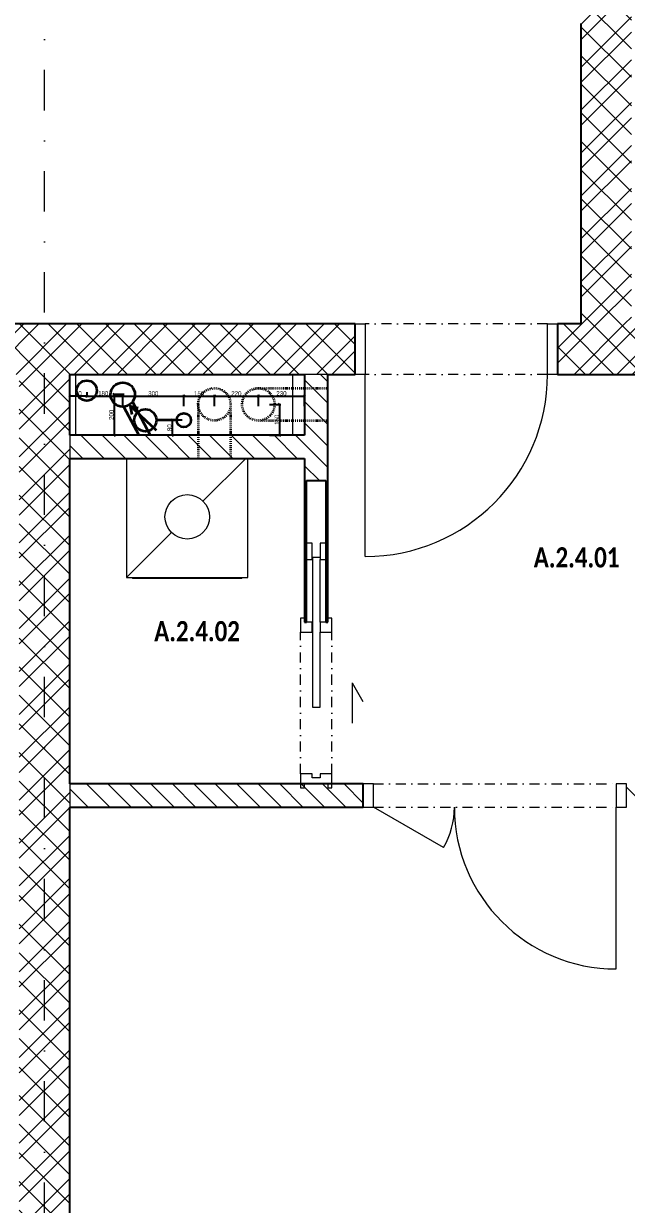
# Model space of a CAD drawing. Header units: millimetres. Extents: x -3417 to 49379, y -3604 to 14792.
# Drawn here: x 16096 to 19075, y 2621 to 8460 of the extents above; entities that cross this region are included whole.
import ezdxf

# ---------------------------------------------------------------- set-up
doc = ezdxf.new("R2010")
doc.units = ezdxf.units.MM
for name, pattern in [('HA_DashDot_10mm-S3mm', [500, 200, -150, 0, -150]), ('UDL_2NP_A$0$HA_DashDot_10mm-S3mm', [500, 200, -150, 0, -150]), ('UDL_2NP_A$0$HA_DashDot_2_2mm-S0_6mm', [110, 50, -30, 0, -30])]:
    doc.linetypes.add(name, pattern=pattern)
for name, color, linetype, lineweight in [('_kanalizace', 34, 'Continuous', 35), ('_vodovod', 5, 'Continuous', 35), ('_VZT', 3, 'Continuous', 35), ('ABMV_det-koty 10', 140, 'Continuous', 5), ('UDL_2NP_A$0$A-AREA-____-IDEN', 252, 'Continuous', 9), ('UDL_2NP_A$0$A-DOOR-____-MCUT', 252, 'UDL_2NP_A$0$HA_DashDot_2_2mm-S0_6mm', 9), ('UDL_2NP_A$0$A-DOOR-____-OTLN', 252, 'Continuous', 9), ('UDL_2NP_A$0$A-DOOR-FRAM-MCUT', 252, 'Continuous', 9), ('UDL_2NP_A$0$A-FLOR-____-OTLN', 252, 'Continuous', 9), ('UDL_2NP_A$0$A-GENM-____-OTLN', 252, 'Continuous', 9), ('UDL_2NP_A$0$A-WALL-____-MCUT', 252, 'Continuous', 9), ('UDL_2NP_A$0$A-WALL-____-PATT', 252, 'Continuous', 25), ('UDL_2NP_A$0$E-ELEC-FIXT-OTLN', 252, 'Continuous', 9), ('UDL_2NP_A$0$I-WALL-____-MCUT', 252, 'Continuous', 25), ('UDL_2NP_A$0$S-GRID-____-OTLN', 252, 'Continuous', 5)]:
    doc.layers.add(name, color=color, linetype=linetype, lineweight=lineweight)
doc.styles.add('ar-na-light10', font='ARIALN.TTF', dxfattribs={"height": 22})
doc.styles.add('UDL_2NP_A$0$Calibri_B', font='calibrib.ttf', dxfattribs={"width": 0.8, "height": 100})
doc.dimstyles.new('Copy of _MP_10', dxfattribs={"dimscale": 50, "dimtxt": 22, "dimasz": 0.2, "dimexe": 0.12, "dimexo": 0.15, "dimgap": 0.04165, "dimtad": 1, "dimdec": 0, "dimrnd": 0.5, "dimzin": 3, "dimdsep": 46, "dimtxsty": 'ar-na-light10', "dimblk": 'OBLIQUE', "dimcen": 0.12, "dimadec": 0, "dimazin": 2, "dimtfac": 0.75, "dimtdec": 0, "dimtix": 1, "dimtmove": 2, "dimatfit": 2, "dimldrblk": 'OBLIQUE', "dimfxl": 1, "dimfxlon": 1, "dimtolj": 1, "dimtzin": 0, "dimarcsym": 0})
pattern_1 = [(45, (0, 0), (-106.066, 106.066), []), (45, (75, 0), (-106.066, 106.066), []), (315, (0, 0), (70.71068, 70.71068), [])]
pattern_2 = [(135, (0, 0), (-53.033, -53.033), [])]

# ---------------------------------------------------------------- blocks, each defined once
blk = doc.blocks.new('UDL_2NP_A$0$HA_DR_Single_Swing_Solid - In_900x2100-1680200-UDL_2NP-A')
at = {"layer": 'UDL_2NP_A$0$A-DOOR-____-MCUT'}
for p, q in [((-450, 125), (450, 125)), ((-450, -125), (450, -125))]:
    blk.add_line(p, q, dxfattribs=at)
at = {"layer": 'UDL_2NP_A$0$A-DOOR-____-OTLN', "lineweight": 5}
blk.add_line((450, 1025), (450, 125), dxfattribs=at)
blk.add_arc((450, 125), 900, 90, 180, dxfattribs=at)
at = {"layer": 'UDL_2NP_A$0$A-DOOR-FRAM-MCUT'}
for p, q in [((-500, -125), (-500, 125)), ((-500, 125), (-450, 125)), ((-450, 125), (-450, -125)), ((450, 125), (500, 125)), ((450, -125), (450, 125)), ((500, 125), (500, -125)), ((-450, -125), (-500, -125)), ((500, -125), (450, -125))]:
    blk.add_line(p, q, dxfattribs=at)
blk = doc.blocks.new('UDL_2NP_A$0$HA_DR_Single_SlidingToPocket_Solid - In_700x2100-1679426-UDL_2NP-A')
at = {"layer": 'UDL_2NP_A$0$A-DOOR-____-MCUT'}
for p, q in [((-350, 77.5), (350, 77.5)), ((-350, -77.5), (350, -77.5))]:
    blk.add_line(p, q, dxfattribs=at)
at = {"layer": 'UDL_2NP_A$0$A-DOOR-____-MCUT', "linetype": 'Continuous', "lineweight": 5}
for p, q in [((720, 18.6), (-20, 18.6)), ((-20, 18.6), (-20, -20)), ((720, -20), (720, 18.6)), ((-20, -20), (350, -20)), ((400, -20), (710, -20)), ((100, -177.5), (-100, -177.5)), ((100, -177.5), (7.6, -230.8))]:
    blk.add_line(p, q, dxfattribs=at)
at = {"layer": 'UDL_2NP_A$0$A-DOOR-FRAM-MCUT'}
for p, q in [((-350, 77.5), (-420, 77.5)), ((-420, 77.5), (-420, 57.5)), ((-350, 20), (-350, 77.5)), ((420, 77.5), (350, 77.5)), ((350, 77.5), (350, 20)), ((420, 57.5), (420, 77.5)), ((-420, 57.5), (-400, 57.5)), ((-400, 57.5), (-400, -57.5)), ((-370, -20), (-370, 20)), ((-370, 20), (-350, 20)), ((350, 20), (400, 20)), ((400, 20), (400, 57.5)), ((400, 57.5), (420, 57.5)), ((790, 47.5), (710, 47.5)), ((710, 47.5), (710, 20)), ((710, 20), (790, 20)), ((790, 20), (790, 47.5)), ((-400, -57.5), (-420, -57.5)), ((-420, -57.5), (-420, -77.5)), ((-350, -20), (-370, -20)), ((-350, -77.5), (-350, -20)), ((400, -20), (350, -20)), ((350, -20), (350, -77.5)), ((400, -57.5), (400, -20)), ((420, -57.5), (400, -57.5)), ((420, -77.5), (420, -57.5)), ((710, -20), (710, -47.5)), ((790, -20), (710, -20)), ((710, -47.5), (790, -47.5)), ((790, -47.5), (790, -20)), ((-420, -77.5), (-350, -77.5)), ((350, -77.5), (420, -77.5))]:
    blk.add_line(p, q, dxfattribs=at)
blk = doc.blocks.new('UDL_2NP_A$0$HA_DR_Double_Swing_Solid - In_1200x2100_800-1680328-UDL_2NP-A')
at = {"layer": 'UDL_2NP_A$0$A-DOOR-____-MCUT'}
for p, q in [((-600, 57.5), (600, 57.5)), ((-600, -57.5), (600, -57.5))]:
    blk.add_line(p, q, dxfattribs=at)
at = {"layer": 'UDL_2NP_A$0$A-DOOR-____-OTLN', "lineweight": 5}
for p, q in [((-253.6, -257.5), (-600, -57.5)), ((600, -857.5), (600, -57.5))]:
    blk.add_line(p, q, dxfattribs=at)
for centre, radius, start, end in [((-600, -57.5), 400, 330, 0), ((600, -57.5), 800, 180, 270)]:
    blk.add_arc(centre, radius, start, end, dxfattribs=at)
at = {"layer": 'UDL_2NP_A$0$A-DOOR-FRAM-MCUT'}
for p, q in [((-600, 57.5), (-650, 57.5)), ((-650, 57.5), (-650, -57.5)), ((-600, -57.5), (-600, 57.5)), ((650, 57.5), (600, 57.5)), ((600, 57.5), (600, -57.5)), ((650, -57.5), (650, 57.5)), ((-650, -57.5), (-600, -57.5)), ((600, -57.5), (650, -57.5))]:
    blk.add_line(p, q, dxfattribs=at)
blk = doc.blocks.new('UDL_2NP_A$0$HA_GM_Shaft_Rectangle - Default-1544357-UDL_2NP-A')
at = {"layer": 'UDL_2NP_A$0$A-GENM-____-OTLN'}
for p, q in [((0, -300), (0, 0)), ((0, 0), (1070, 0)), ((1070, 0), (1070, -300)), ((1070, -300), (0, -300))]:
    blk.add_line(p, q, dxfattribs=at)
blk = doc.blocks.new('UDL_2NP_A$0$R_bathroom_washing_machine - 600x600x900-V9-UDL_2NP-A')
at = {"layer": 'UDL_2NP_A$0$E-ELEC-FIXT-OTLN'}
for p, q in [((77.5, 585.7), (77.5, -3.4)), ((455.3, 374.4), (666.6, 585.7)), ((677.5, -3.4), (677.5, 585.7)), ((77.5, -3.4), (299.7, 218.9)), ((77.5, -3.4), (677.5, -3.4)), ((107.5, -3.4), (107.5, -8.4)), ((647.5, -8.4), (107.5, -8.4)), ((647.5, -8.4), (647.5, -3.4))]:
    blk.add_line(p, q, dxfattribs=at)
blk.add_circle((377.5, 296.6), 110, dxfattribs=at)
blk = doc.blocks.new('UDL_2NP_A')
at = {"layer": 'UDL_2NP_A$0$A-WALL-____-PATT', "lineweight": 5}
h = blk.add_hatch(dxfattribs=at)
h.set_pattern_fill('FP_3', color=256, style=0, pattern_type=2)
h.set_pattern_definition(pattern_1)
h.paths.add_polyline_path([(19100, 6975), (19100, 11550), (18850, 11550), (18850, 6975)])
h = blk.add_hatch(dxfattribs=at)
h.set_pattern_fill('FP_3', color=256, style=0, pattern_type=2)
h.set_pattern_definition(pattern_1)
h.paths.add_polyline_path([(13890, 6725), (17735, 6725), (17735, 6975), (12475, 6975), (12475, 6725), (13775, 6725)])
h.paths.add_polyline_path([(11275, 6725), (11475, 6725), (11475, 6975), (10940, 6975), (10940, 6725)])
h.paths.add_polyline_path([(21064.1, 6725), (22060, 6725), (22060, 6975), (20060, 6975), (20060, 6725), (20949.1, 6725)])
h.paths.add_polyline_path([(19160, 6725), (19160, 6975), (18735, 6975), (18735, 6725)])
h = blk.add_hatch(dxfattribs=at)
h.set_pattern_fill('FP_3', color=256, style=0, pattern_type=2)
h.set_pattern_definition(pattern_1)
h.paths.add_polyline_path([(16325, 850), (16325, 6725), (16075, 6725), (16075, 850)])
h = blk.add_hatch(dxfattribs=at)
h.set_pattern_fill('FP_1', color=256, style=0, pattern_type=2)
h.set_pattern_definition(pattern_2)
h.paths.add_polyline_path([(17600, 5500), (17600, 6725), (17485, 6725), (17485, 5500), (17495, 5500), (17495, 6200), (17590, 6200), (17590, 5500)])
h = blk.add_hatch(dxfattribs=at)
h.set_pattern_fill('FP_1', color=256, style=0, pattern_type=2)
h.set_pattern_definition(pattern_2)
h.paths.add_polyline_path([(17240.8, 6310), (17485, 6310), (17485, 6425), (16325, 6425), (16325, 6310), (16967.2, 6310)])
h = blk.add_hatch(dxfattribs=at)
h.set_pattern_fill('FP_1', color=256, style=0, pattern_type=2)
h.set_pattern_definition(pattern_2)
h.paths.add_polyline_path([(22554.8, 4585), (22584.1, 4700), (19075, 4700), (19075, 4585), (22439.7, 4585)])
h.paths.add_polyline_path([(17775, 4585), (17775, 4700), (16325, 4700), (16325, 4585)])
at = {"layer": 'UDL_2NP_A$0$A-FLOR-____-OTLN'}
blk.add_line((17425, 6725), (17425, 6425), dxfattribs=at)
at = {"layer": 'UDL_2NP_A$0$A-WALL-____-MCUT'}
for p, q in [((17600, 6725), (17485, 6725)), ((16325, 6425), (16325, 6310)), ((16325, 4700), (16325, 4585))]:
    blk.add_line(p, q, dxfattribs=at)
at = {"layer": 'UDL_2NP_A$0$I-WALL-____-MCUT'}
for p, q in [((18850, 8460), (18850, 6975)), ((17735, 6975), (12475, 6975)), ((17735, 6725), (17735, 6975)), ((18850, 6975), (18735, 6975)), ((18735, 6975), (18735, 6725)), ((16325, 6725), (17485, 6725)), ((16325, 6425), (16325, 6725)), ((17485, 6725), (17485, 6425)), ((17600, 6725), (17735, 6725)), ((17600, 5500), (17600, 6725)), ((18735, 6725), (19160, 6725)), ((17485, 6425), (16325, 6425)), ((16325, 4700), (16325, 6310)), ((16325, 6310), (17485, 6310)), ((17485, 6310), (17485, 5500)), ((17495, 5500), (17495, 6200)), ((17495, 6200), (17590, 6200)), ((17590, 6200), (17590, 5500)), ((17485, 5500), (17495, 5500)), ((17590, 5500), (17600, 5500)), ((17775, 4700), (16325, 4700)), ((17775, 4585), (17775, 4700)), ((16325, 850), (16325, 4585)), ((16325, 4585), (17775, 4585))]:
    blk.add_line(p, q, dxfattribs=at)
at = {"layer": 'UDL_2NP_A$0$S-GRID-____-OTLN', "linetype": 'UDL_2NP_A$0$HA_DashDot_10mm-S3mm', "lineweight": 9}
blk.add_line((16200, -1971.1), (16200, 13159.9), dxfattribs=at)
at = {"layer": 'UDL_2NP_A$0$A-DOOR-____-OTLN'}
for name, p, rotation in [('UDL_2NP_A$0$HA_DR_Single_Swing_Solid - In_900x2100-1680200-UDL_2NP-A', (18235, 6850), 180), ('UDL_2NP_A$0$HA_DR_Single_SlidingToPocket_Solid - In_700x2100-1679426-UDL_2NP-A', (17542.5, 5100), 90)]:
    blk.add_blockref(name, p, dxfattribs=dict(at, rotation=rotation))
blk.add_blockref('UDL_2NP_A$0$HA_DR_Double_Swing_Solid - In_1200x2100_800-1680328-UDL_2NP-A', (18425, 4642.5), dxfattribs=at)
at = {"layer": 'UDL_2NP_A$0$A-GENM-____-OTLN', "lineweight": 5}
blk.add_blockref('UDL_2NP_A$0$HA_GM_Shaft_Rectangle - Default-1544357-UDL_2NP-A', (16355, 6725), dxfattribs=at)
at = {"layer": 'UDL_2NP_A$0$E-ELEC-FIXT-OTLN'}
blk.add_blockref('UDL_2NP_A$0$R_bathroom_washing_machine - 600x600x900-V9-UDL_2NP-A', (16527.5, 5724.3), dxfattribs=at)
at = {"layer": 'UDL_2NP_A$0$A-AREA-____-IDEN', "lineweight": 5, "char_height": 100, "width": 525.907, "attachment_point": 1, "style": 'UDL_2NP_A$0$Calibri_B'}
for s, insert in [('A.2.4.01', (18617.1, 5870.5)), ('A.2.4.02', (16741.6, 5505.4))]:
    blk.add_mtext(s, dxfattribs=dict(at, insert=insert))
blk = doc.blocks.new('_Oblique')
at = {"color": 0, "linetype": 'ByBlock', "lineweight": -2}
blk.add_line((-0.5, -0.5), (0.5, 0.5), dxfattribs=at)
blk = doc.blocks.new('*D247')
at = {"layer": 'ABMV_det-koty 10', "color": 0, "lineweight": -2, "transparency": 16777216}
for p, q in [((16325, 6568.1), (16325, 6624.1)), ((16408.3, 6618.1), (16325, 6618.1)), ((16408.3, 6629.6), (16408.3, 6612.1))]:
    blk.add_line(p, q, dxfattribs=at)
at = {"layer": 'ABMV_det-koty 10', "color": 0, "lineweight": -2, "transparency": 16777216, "xscale": 10, "yscale": 10, "zscale": 10, "rotation": 180}
blk.add_blockref('_Oblique', (16325, 6618.1), dxfattribs=at)
at = {"layer": 'ABMV_det-koty 10', "color": 0, "lineweight": -2, "transparency": 16777216, "xscale": 10, "yscale": 10, "zscale": 10}
blk.add_blockref('_Oblique', (16408.3, 6618.1), dxfattribs=at)
at = {"layer": 'ABMV_det-koty 10', "color": 0, "transparency": 16777216, "insert": (16366.7, 6631.4), "char_height": 22, "width": 1289.086, "attachment_point": 5, "style": 'ar-na-light10'}
blk.add_mtext('\\A1;{\\fArial Narrow|b0|i0|c238|p34;90}', dxfattribs=at)
blk = doc.blocks.new('*D248')
at = {"layer": 'ABMV_det-koty 10', "color": 0, "lineweight": -2, "transparency": 16777216}
for p, q in [((16408.3, 6637.6), (16408.3, 6612.1)), ((16408.3, 6618.1), (16586.4, 6618.1)), ((16586.4, 6568.1), (16586.4, 6624.1))]:
    blk.add_line(p, q, dxfattribs=at)
at = {"layer": 'ABMV_det-koty 10', "color": 0, "lineweight": -2, "transparency": 16777216, "xscale": 10, "yscale": 10, "zscale": 10, "rotation": 180}
blk.add_blockref('_Oblique', (16408.3, 6618.1), dxfattribs=at)
at = {"layer": 'ABMV_det-koty 10', "color": 0, "lineweight": -2, "transparency": 16777216, "xscale": 10, "yscale": 10, "zscale": 10}
blk.add_blockref('_Oblique', (16586.4, 6618.1), dxfattribs=at)
at = {"layer": 'ABMV_det-koty 10', "color": 0, "transparency": 16777216, "insert": (16489.7, 6631.4), "char_height": 22, "attachment_point": 5, "style": 'ar-na-light10'}
blk.add_mtext('\\A1;{\\fArial Narrow|b0|i0|c238|p34;180}', dxfattribs=at)
blk = doc.blocks.new('*D249')
at = {"layer": 'ABMV_det-koty 10', "color": 0, "lineweight": -2, "transparency": 16777216}
for p, q in [((16586.4, 6567.7), (16586.4, 6623.7)), ((16586.4, 6617.7), (16888.2, 6617.7)), ((16888.2, 6567.7), (16888.2, 6623.7))]:
    blk.add_line(p, q, dxfattribs=at)
at = {"layer": 'ABMV_det-koty 10', "color": 0, "lineweight": -2, "transparency": 16777216, "xscale": 10, "yscale": 10, "zscale": 10, "rotation": 180}
blk.add_blockref('_Oblique', (16586.4, 6617.7), dxfattribs=at)
at = {"layer": 'ABMV_det-koty 10', "color": 0, "lineweight": -2, "transparency": 16777216, "xscale": 10, "yscale": 10, "zscale": 10}
blk.add_blockref('_Oblique', (16888.2, 6617.7), dxfattribs=at)
at = {"layer": 'ABMV_det-koty 10', "color": 0, "transparency": 16777216, "insert": (16737.3, 6631), "char_height": 22, "attachment_point": 5, "style": 'ar-na-light10'}
blk.add_mtext('\\A1;{\\fArial Narrow|b0|i0|c238|p34;300}', dxfattribs=at)
blk = doc.blocks.new('*D250')
at = {"layer": 'ABMV_det-koty 10', "color": 0, "lineweight": -2, "transparency": 16777216}
for p, q in [((16888.2, 6567.7), (16888.2, 6623.7)), ((16888.2, 6617.7), (17039.4, 6617.7)), ((17039.4, 6567.7), (17039.4, 6623.7))]:
    blk.add_line(p, q, dxfattribs=at)
at = {"layer": 'ABMV_det-koty 10', "color": 0, "lineweight": -2, "transparency": 16777216, "xscale": 10, "yscale": 10, "zscale": 10, "rotation": 180}
blk.add_blockref('_Oblique', (16888.2, 6617.7), dxfattribs=at)
at = {"layer": 'ABMV_det-koty 10', "color": 0, "lineweight": -2, "transparency": 16777216, "xscale": 10, "yscale": 10, "zscale": 10}
blk.add_blockref('_Oblique', (17039.4, 6617.7), dxfattribs=at)
at = {"layer": 'ABMV_det-koty 10', "color": 0, "transparency": 16777216, "insert": (16963.8, 6631), "char_height": 22, "attachment_point": 5, "style": 'ar-na-light10'}
blk.add_mtext('\\A1;{\\fArial Narrow|b0|i0|c238|p34;150}', dxfattribs=at)
blk = doc.blocks.new('*D251')
at = {"layer": 'ABMV_det-koty 10', "color": 0, "lineweight": -2, "transparency": 16777216}
for p, q in [((17039.4, 6567.7), (17039.4, 6623.7)), ((17039.4, 6617.7), (17256.3, 6617.7)), ((17256.3, 6567.7), (17256.3, 6623.7))]:
    blk.add_line(p, q, dxfattribs=at)
at = {"layer": 'ABMV_det-koty 10', "color": 0, "lineweight": -2, "transparency": 16777216, "xscale": 10, "yscale": 10, "zscale": 10, "rotation": 180}
blk.add_blockref('_Oblique', (17039.4, 6617.7), dxfattribs=at)
at = {"layer": 'ABMV_det-koty 10', "color": 0, "lineweight": -2, "transparency": 16777216, "xscale": 10, "yscale": 10, "zscale": 10}
blk.add_blockref('_Oblique', (17256.3, 6617.7), dxfattribs=at)
at = {"layer": 'ABMV_det-koty 10', "color": 0, "transparency": 16777216, "insert": (17147.8, 6631), "char_height": 22, "attachment_point": 5, "style": 'ar-na-light10'}
blk.add_mtext('\\A1;{\\fArial Narrow|b0|i0|c238|p34;220}', dxfattribs=at)
blk = doc.blocks.new('*D252')
at = {"layer": 'ABMV_det-koty 10', "color": 0, "lineweight": -2, "transparency": 16777216}
for p, q in [((17256.3, 6568.1), (17256.3, 6624.1)), ((17256.3, 6618.1), (17485, 6618.1)), ((17485, 6568.1), (17485, 6624.1))]:
    blk.add_line(p, q, dxfattribs=at)
at = {"layer": 'ABMV_det-koty 10', "color": 0, "lineweight": -2, "transparency": 16777216, "xscale": 10, "yscale": 10, "zscale": 10, "rotation": 180}
blk.add_blockref('_Oblique', (17256.3, 6618.1), dxfattribs=at)
at = {"layer": 'ABMV_det-koty 10', "color": 0, "lineweight": -2, "transparency": 16777216, "xscale": 10, "yscale": 10, "zscale": 10}
blk.add_blockref('_Oblique', (17485, 6618.1), dxfattribs=at)
at = {"layer": 'ABMV_det-koty 10', "color": 0, "transparency": 16777216, "insert": (17370.6, 6631.4), "char_height": 22, "width": 2010.164, "attachment_point": 5, "style": 'ar-na-light10'}
blk.add_mtext('\\A1;{\\fArial Narrow|b0|i0|c238|p34;230}', dxfattribs=at)
blk = doc.blocks.new('*D253')
at = {"layer": 'ABMV_det-koty 10', "color": 0, "lineweight": -2, "transparency": 16777216}
for p, q in [((16593.2, 6625.6), (16537.2, 6625.6)), ((16543.2, 6625.6), (16543.2, 6425)), ((16593.2, 6425), (16537.2, 6425))]:
    blk.add_line(p, q, dxfattribs=at)
at = {"layer": 'ABMV_det-koty 10', "color": 0, "lineweight": -2, "transparency": 16777216, "xscale": 10, "yscale": 10, "zscale": 10}
for p, rotation in [((16543.2, 6625.6), 90), ((16543.2, 6425), 270)]:
    blk.add_blockref('_Oblique', p, dxfattribs=dict(at, rotation=rotation))
at = {"layer": 'ABMV_det-koty 10', "color": 0, "transparency": 16777216, "insert": (16529.9, 6525.3), "char_height": 22, "attachment_point": 5, "rotation": 90, "style": 'ar-na-light10'}
blk.add_mtext('\\A1;{\\fArial Narrow|b0|i0|c238|p34;200}', dxfattribs=at)
blk = doc.blocks.new('*D254')
at = {"layer": 'ABMV_det-koty 10', "color": 0, "lineweight": -2, "transparency": 16777216}
for p, q in [((16880.3, 6498.6), (16824.3, 6498.6)), ((16830.3, 6498.6), (16830.3, 6425)), ((16880.3, 6425), (16824.3, 6425))]:
    blk.add_line(p, q, dxfattribs=at)
at = {"layer": 'ABMV_det-koty 10', "color": 0, "lineweight": -2, "transparency": 16777216, "xscale": 10, "yscale": 10, "zscale": 10}
for p, rotation in [((16830.3, 6498.6), 90), ((16830.3, 6425), 270)]:
    blk.add_blockref('_Oblique', p, dxfattribs=dict(at, rotation=rotation))
at = {"layer": 'ABMV_det-koty 10', "color": 0, "transparency": 16777216, "insert": (16817, 6461.8), "char_height": 22, "attachment_point": 5, "rotation": 90, "style": 'ar-na-light10'}
blk.add_mtext('\\A1;{\\fArial Narrow|b0|i0|c238|p34;80}', dxfattribs=at)
blk = doc.blocks.new('*D255')
at = {"layer": 'ABMV_det-koty 10', "color": 0, "lineweight": -2, "transparency": 16777216}
for p, q in [((17311.1, 6577.1), (17367.1, 6577.1)), ((17361.1, 6577.1), (17361.1, 6425)), ((17311.1, 6425), (17367.1, 6425))]:
    blk.add_line(p, q, dxfattribs=at)
at = {"layer": 'ABMV_det-koty 10', "color": 0, "lineweight": -2, "transparency": 16777216, "xscale": 10, "yscale": 10, "zscale": 10}
for p, rotation in [((17361.1, 6577.1), 90), ((17361.1, 6425), 270)]:
    blk.add_blockref('_Oblique', p, dxfattribs=dict(at, rotation=rotation))
at = {"layer": 'ABMV_det-koty 10', "color": 0, "transparency": 16777216, "insert": (17347.8, 6501.1), "char_height": 22, "attachment_point": 5, "rotation": 90, "style": 'ar-na-light10'}
blk.add_mtext('\\A1;{\\fArial Narrow|b0|i0|c238|p34;150}', dxfattribs=at)

msp = doc.modelspace()

# ---------------------------------------------------------------- block references
at = {"layer": 'ABMV_det-koty 10'}
msp.add_blockref('UDL_2NP_A', (0, 0), dxfattribs=at)

# ---------------------------------------------------------------- next in the draw order: linework, layer by layer
at = {"layer": '_kanalizace'}
for points in [[(16590, 6565.9), (16665.1, 6425)], [(16634.1, 6589.3), (16721.8, 6425)]]:
    msp.add_lwpolyline(points, dxfattribs=at)
msp.add_circle((16586.4, 6625.6), 60, dxfattribs=at)
at = {"layer": '_vodovod'}
for points in [[(16753, 6447.4), (16624.6, 6567.5)], [(16633.3, 6526.9), (16624.6, 6567.5), (16663, 6559.8)], [(16853.2, 6498.6), (16853.2, 6498.6), (16753.2, 6498.6)]]:
    msp.add_lwpolyline(points, dxfattribs=at)
for centre, radius in [((16698.2, 6498.6), 55), ((16888.2, 6498.6), 35)]:
    msp.add_circle(centre, radius, dxfattribs=at)
at = {"layer": '_VZT', "linetype": 'HA_DashDot_10mm-S3mm', "ltscale": 0.02}
for points in [[(17256.3, 6657.1), (17600, 6657.1)], [(16959.4, 6577.1), (16959.4, 6310)], [(17119.4, 6577.1), (17119.4, 6310)], [(17256.3, 6497.1), (17600, 6497.1)]]:
    msp.add_lwpolyline(points, dxfattribs=at)
at = {"layer": '_VZT'}
msp.add_circle((16408.3, 6645.1), 50, dxfattribs=at)
at = {"layer": '_VZT', "linetype": 'HA_DashDot_10mm-S3mm', "ltscale": 0.02}
for centre in [(17039.4, 6577.1), (17256.3, 6577.1)]:
    msp.add_circle(centre, 80, dxfattribs=at)

# ---------------------------------------------------------------- next in the draw order: dimensions: what is measured, and where the dimension line sits
at = {"layer": 'ABMV_det-koty 10'}
for base, p1, p2, text, picture, middle in [((16325, 6618.1), (16408.3, 6637.1), (16325, 6538.2), '{\\fArial Narrow|b0|i0|c238|p34;90}', '*D247', (16366.7, 6631.4)), ((17485, 6618.1), (17256.3, 6470.2), (17485, 6470.2), '{\\fArial Narrow|b0|i0|c238|p34;230}', '*D252', (17370.6, 6631.4)), ((16888.2, 6617.7), (16586.4, 6518.7), (16888.2, 6391.7), '{\\fArial Narrow|b0|i0|c238|p34;300}', '*D249', (16737.3, 6631)), ((17039.4, 6617.7), (16888.2, 6391.7), (17039.4, 6470.2), '{\\fArial Narrow|b0|i0|c238|p34;150}', '*D250', (16963.8, 6631)), ((17256.3, 6617.7), (17039.4, 6470.2), (17256.3, 6470.2), '{\\fArial Narrow|b0|i0|c238|p34;220}', '*D251', (17147.8, 6631))]:
    dim = msp.add_linear_dim(base=base, p1=p1, p2=p2, text=text, dimstyle='Copy of _MP_10', dxfattribs=at)
    dim.commit()
    dim.dimension.update_dxf_attribs({"geometry": picture, "text_midpoint": middle})
dim = msp.add_linear_dim(base=(16586.4, 6618.1), p1=(16408.3, 6645.1), p2=(16586.4, 6518.7), text='{\\fArial Narrow|b0|i0|c238|p34;180}', dimstyle='Copy of _MP_10', dxfattribs=at)
dim.commit()
dim.dimension.update_dxf_attribs({"geometry": '*D248', "text_midpoint": (16489.7, 6631.4), "dimtype": 160})
for base, p1, p2, text, picture, middle in [((16543.2, 6425), (16628.2, 6625.6), (16628.2, 6425), '{\\fArial Narrow|b0|i0|c238|p34;200}', '*D253', (16529.9, 6525.3)), ((17361.1, 6425), (16975.5, 6577.1), (16975.5, 6425), '{\\fArial Narrow|b0|i0|c238|p34;150}', '*D255', (17347.8, 6501.1)), ((16830.3, 6425), (17363.6, 6498.6), (17363.6, 6425), '{\\fArial Narrow|b0|i0|c238|p34;80}', '*D254', (16817, 6461.8))]:
    dim = msp.add_linear_dim(base=base, p1=p1, p2=p2, angle=90, text=text, dimstyle='Copy of _MP_10', dxfattribs=at)
    dim.commit()
    dim.dimension.update_dxf_attribs({"geometry": picture, "text_midpoint": middle})

doc.saveas('drawing.dxf')
